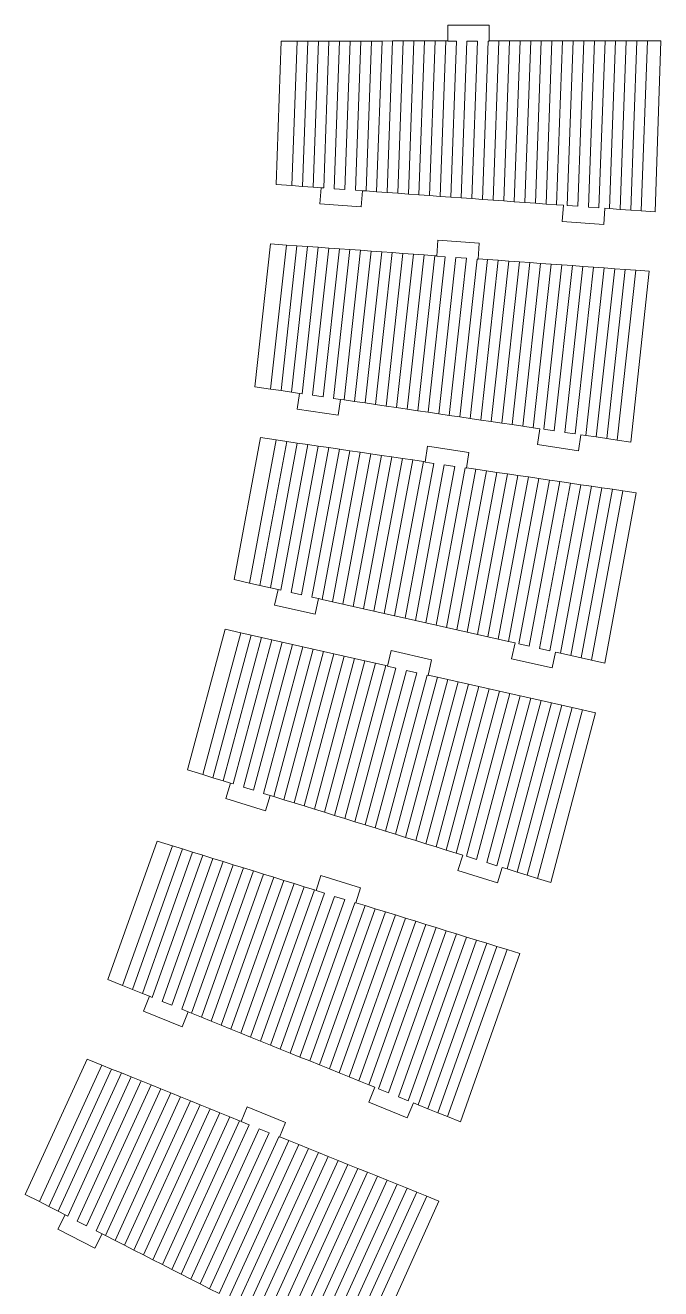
# Model space of a CAD drawing. Header units: millimetres. Extents: x -312 to 501, y 85 to 1153.
# Drawn here: x 381.7 to 501, y 361.7 to 599.1 of the extents above; entities that cross this region are included whole.
import ezdxf

# ---------------------------------------------------------------- set-up
doc = ezdxf.new("R2010")
doc.units = ezdxf.units.MM

msp = doc.modelspace()

# ---------------------------------------------------------------- linework, layer by layer
at = {"color": 7, "linetype": 'Continuous', "lineweight": 15}
for p, q in [((461.01, 599.06), (461.01, 596.06)), ((468.8, 599.06), (461.01, 599.06)), ((468.8, 596.06), (468.8, 599.06)), ((429.73, 596.09), (428.76, 569.16)), ((432.71, 596.09), (429.73, 596.09)), ((432.71, 596.09), (431.73, 568.94)), ((434.71, 596.1), (432.71, 596.09)), ((433.72, 568.8), (434.71, 596.1)), ((436.7, 596.1), (434.71, 596.1)), ((436.7, 596.1), (435.71, 568.65)), ((438.69, 596.1), (436.7, 596.1)), ((437.7, 568.51), (438.69, 596.1)), ((440.69, 596.1), (438.69, 596.1)), ((440.69, 596.1), (439.69, 568.36)), ((442.68, 596.1), (440.69, 596.1)), ((441.67, 568.22), (442.68, 596.1)), ((444.67, 596.1), (442.68, 596.1)), ((444.67, 596.1), (443.66, 568.07)), ((446.67, 596.1), (444.67, 596.1)), ((445.65, 567.93), (446.67, 596.1)), ((448.66, 596.1), (446.67, 596.1)), ((448.66, 596.1), (447.64, 567.79)), ((450.65, 596.11), (448.66, 596.1)), ((449.63, 567.64), (450.65, 596.11)), ((452.65, 596.11), (450.65, 596.11)), ((452.65, 596.11), (451.62, 567.5)), ((454.64, 596.11), (452.65, 596.11)), ((453.6, 567.35), (454.64, 596.11)), ((456.63, 596.11), (454.64, 596.11)), ((456.63, 596.11), (455.59, 567.21)), ((458.63, 596.11), (456.63, 596.11)), ((457.58, 567.06), (458.63, 596.11)), ((460.62, 596.11), (458.63, 596.11)), ((460.62, 596.11), (459.57, 566.92)), ((461.01, 596.11), (460.62, 596.11)), ((461.01, 596.06), (462.61, 596.06)), ((461.56, 566.78), (462.61, 596.06)), ((464.6, 596.06), (463.54, 566.63)), ((464.6, 596.06), (466.6, 596.06)), ((465.53, 566.49), (466.6, 596.06)), ((468.59, 596.06), (467.52, 566.34)), ((468.59, 596.06), (468.8, 596.06)), ((468.8, 596.12), (470.59, 596.12)), ((469.51, 566.2), (470.59, 596.12)), ((472.58, 596.12), (470.59, 596.12)), ((472.58, 596.12), (471.5, 566.06)), ((472.58, 596.12), (474.57, 596.12)), ((473.49, 565.91), (474.57, 596.12)), ((476.57, 596.12), (474.57, 596.12)), ((476.57, 596.12), (475.47, 565.77)), ((476.57, 596.12), (478.56, 596.12)), ((477.46, 565.62), (478.56, 596.12)), ((480.55, 596.12), (478.56, 596.12)), ((480.55, 596.12), (479.45, 565.48)), ((480.55, 596.12), (482.55, 596.13)), ((481.44, 565.33), (482.55, 596.13)), ((484.54, 596.13), (482.55, 596.13)), ((484.54, 596.13), (483.43, 565.19)), ((484.54, 596.13), (486.53, 596.13)), ((485.41, 565.05), (486.53, 596.13)), ((488.53, 596.13), (486.53, 596.13)), ((488.53, 596.13), (487.4, 564.9)), ((488.53, 596.13), (490.52, 596.13)), ((489.39, 564.76), (490.52, 596.13)), ((492.51, 596.13), (490.52, 596.13)), ((492.51, 596.13), (491.38, 564.61)), ((492.51, 596.13), (494.51, 596.13)), ((493.37, 564.47), (494.51, 596.13)), ((496.5, 596.13), (494.51, 596.13)), ((496.5, 596.13), (495.35, 564.32)), ((498.49, 596.14), (496.5, 596.13)), ((497.34, 564.18), (498.49, 596.14)), ((500.98, 596.14), (498.49, 596.14)), ((499.94, 563.99), (500.98, 596.14)), ((428.76, 569.16), (431.73, 568.94)), ((431.73, 568.94), (433.72, 568.8)), ((433.72, 568.8), (435.71, 568.65)), ((435.71, 568.65), (437.22, 568.54)), ((437.22, 568.54), (437, 565.54)), ((437.7, 568.51), (437.22, 568.54)), ((441.67, 568.22), (439.69, 568.36)), ((444.99, 567.98), (443.66, 568.07)), ((444.77, 564.97), (444.99, 567.98)), ((444.99, 567.98), (445.65, 567.93)), ((445.65, 567.93), (447.64, 567.79)), ((447.64, 567.79), (449.63, 567.64)), ((449.63, 567.64), (451.62, 567.5)), ((451.62, 567.5), (453.6, 567.35)), ((453.6, 567.35), (455.59, 567.21)), ((437, 565.54), (444.77, 564.97)), ((455.59, 567.21), (457.58, 567.06)), ((457.58, 567.06), (459.57, 566.92)), ((459.57, 566.92), (461.56, 566.78)), ((461.56, 566.78), (463.54, 566.63)), ((465.53, 566.49), (463.54, 566.63)), ((465.53, 566.49), (467.52, 566.34)), ((469.51, 566.2), (467.52, 566.34)), ((469.51, 566.2), (471.5, 566.06)), ((473.49, 565.91), (471.5, 566.06)), ((473.49, 565.91), (475.47, 565.77)), ((477.46, 565.62), (475.47, 565.77)), ((477.46, 565.62), (479.45, 565.48)), ((481.44, 565.33), (479.45, 565.48)), ((481.44, 565.33), (482.72, 565.24)), ((482.72, 565.24), (482.5, 562.22)), ((485.41, 565.05), (483.43, 565.19)), ((489.39, 564.76), (487.4, 564.9)), ((490.27, 561.66), (490.49, 564.68)), ((490.49, 564.68), (491.38, 564.61)), ((493.37, 564.47), (491.38, 564.61)), ((493.37, 564.47), (495.35, 564.32)), ((495.35, 564.32), (497.34, 564.18)), ((497.34, 564.18), (499.94, 563.99)), ((482.5, 562.22), (490.27, 561.66)), ((427.73, 558), (424.79, 531.15)), ((430.7, 557.78), (427.73, 558)), ((459.14, 558.68), (458.92, 555.69)), ((466.91, 558.12), (459.14, 558.68)), ((466.69, 555.13), (466.91, 558.12)), ((430.7, 557.78), (427.74, 530.71)), ((429.71, 530.42), (432.69, 557.64)), ((432.69, 557.64), (430.7, 557.78)), ((434.68, 557.5), (431.68, 530.13)), ((434.68, 557.5), (432.69, 557.64)), ((433.65, 529.84), (436.67, 557.35)), ((436.67, 557.35), (434.68, 557.5)), ((438.66, 557.21), (435.63, 529.55)), ((438.66, 557.21), (436.67, 557.35)), ((437.6, 529.26), (440.65, 557.06)), ((440.65, 557.06), (438.66, 557.21)), ((442.63, 556.92), (439.57, 528.97)), ((442.63, 556.92), (440.65, 557.06)), ((441.54, 528.68), (444.62, 556.78)), ((444.62, 556.78), (442.63, 556.92)), ((446.61, 556.63), (443.51, 528.39)), ((446.61, 556.63), (444.62, 556.78)), ((445.49, 528.1), (448.6, 556.49)), ((448.6, 556.49), (446.61, 556.63)), ((450.59, 556.35), (447.46, 527.81)), ((450.59, 556.35), (448.6, 556.49)), ((449.43, 527.52), (452.57, 556.2)), ((452.57, 556.2), (450.59, 556.35)), ((454.56, 556.06), (451.4, 527.23)), ((454.56, 556.06), (452.57, 556.2)), ((453.38, 526.94), (456.55, 555.91)), ((456.55, 555.91), (454.56, 556.06)), ((458.54, 555.77), (455.35, 526.65)), ((458.54, 555.77), (456.55, 555.91)), ((457.32, 526.36), (460.52, 555.58)), ((458.93, 555.74), (458.54, 555.77)), ((458.92, 555.69), (460.52, 555.58)), ((462.51, 555.43), (459.29, 526.06)), ((461.26, 525.77), (464.5, 555.29)), ((462.51, 555.43), (464.5, 555.29)), ((466.49, 555.14), (463.24, 525.48)), ((465.21, 525.19), (468.48, 555.05)), ((466.49, 555.14), (466.69, 555.13)), ((466.7, 555.18), (468.48, 555.05)), ((470.47, 554.91), (467.18, 524.9)), ((470.47, 554.91), (468.48, 555.05)), ((469.15, 524.61), (472.46, 554.76)), ((470.47, 554.91), (472.46, 554.76)), ((474.44, 554.62), (471.12, 524.32)), ((474.44, 554.62), (472.46, 554.76)), ((473.1, 524.03), (476.43, 554.47)), ((474.44, 554.62), (476.43, 554.47)), ((478.42, 554.33), (475.07, 523.74)), ((478.42, 554.33), (476.43, 554.47)), ((477.04, 523.45), (480.41, 554.19)), ((478.42, 554.33), (480.41, 554.19)), ((482.4, 554.04), (479.01, 523.16)), ((482.4, 554.04), (480.41, 554.19)), ((480.99, 522.87), (484.39, 553.9)), ((482.4, 554.04), (484.39, 553.9)), ((486.37, 553.75), (482.96, 522.58)), ((486.37, 553.75), (484.39, 553.9)), ((484.93, 522.29), (488.36, 553.61)), ((486.37, 553.75), (488.36, 553.61)), ((490.35, 553.47), (486.9, 522)), ((490.35, 553.47), (488.36, 553.61)), ((488.87, 521.71), (492.34, 553.32)), ((490.35, 553.47), (492.34, 553.32)), ((494.33, 553.18), (490.85, 521.42)), ((494.33, 553.18), (492.34, 553.32)), ((496.31, 553.04), (494.33, 553.18)), ((492.82, 521.13), (496.31, 553.04)), ((495.39, 520.75), (498.79, 552.86)), ((498.79, 552.86), (496.31, 553.04)), ((424.79, 531.15), (427.74, 530.71)), ((427.74, 530.71), (429.71, 530.42)), ((429.71, 530.42), (431.68, 530.13)), ((431.68, 530.13), (433.17, 529.91)), ((433.17, 529.91), (432.73, 526.93)), ((433.65, 529.84), (433.17, 529.91)), ((437.6, 529.26), (435.63, 529.55)), ((440.88, 528.78), (439.57, 528.97)), ((440.44, 525.79), (440.88, 528.78)), ((440.88, 528.78), (441.54, 528.68)), ((441.54, 528.68), (443.51, 528.39)), ((443.51, 528.39), (445.49, 528.1)), ((445.49, 528.1), (447.46, 527.81)), ((447.46, 527.81), (449.43, 527.52)), ((449.43, 527.52), (451.4, 527.23)), ((451.4, 527.23), (453.38, 526.94)), ((432.73, 526.93), (440.44, 525.79)), ((453.38, 526.94), (455.35, 526.65)), ((455.35, 526.65), (457.32, 526.36)), ((457.32, 526.36), (459.29, 526.06)), ((461.26, 525.77), (459.29, 526.06)), ((461.26, 525.77), (463.24, 525.48)), ((465.21, 525.19), (463.24, 525.48)), ((465.21, 525.19), (467.18, 524.9)), ((469.15, 524.61), (467.18, 524.9)), ((469.15, 524.61), (471.12, 524.32)), ((473.1, 524.03), (471.12, 524.32)), ((473.1, 524.03), (475.07, 523.74)), ((477.04, 523.45), (475.07, 523.74)), ((477.04, 523.45), (478.3, 523.26)), ((478.3, 523.26), (477.86, 520.27)), ((480.99, 522.87), (479.01, 523.16)), ((484.93, 522.29), (482.96, 522.58)), ((425.86, 521.6), (420.89, 494.92)), ((428.8, 521.16), (423.8, 494.26)), ((425.74, 493.82), (430.78, 520.87)), ((428.8, 521.16), (425.86, 521.6)), ((432.75, 520.58), (427.69, 493.38)), ((430.78, 520.87), (428.8, 521.16)), ((429.63, 492.95), (434.72, 520.29)), ((432.75, 520.58), (430.78, 520.87)), ((436.69, 520), (431.58, 492.51)), ((434.72, 520.29), (432.75, 520.58)), ((436.69, 520), (434.72, 520.29)), ((438.67, 519.71), (436.69, 520)), ((457.22, 519.96), (456.78, 517)), ((464.93, 518.82), (457.22, 519.96)), ((477.86, 520.27), (485.57, 519.13)), ((485.57, 519.13), (486.01, 522.13)), ((486.01, 522.13), (486.9, 522)), ((488.87, 521.71), (486.9, 522)), ((488.87, 521.71), (490.85, 521.42)), ((490.85, 521.42), (492.82, 521.13)), ((492.82, 521.13), (495.39, 520.75)), ((433.52, 492.07), (438.67, 519.71)), ((440.64, 519.42), (435.47, 491.63)), ((437.41, 491.19), (442.61, 519.13)), ((440.64, 519.42), (438.67, 519.71)), ((444.58, 518.84), (439.36, 490.75)), ((442.61, 519.13), (440.64, 519.42)), ((441.3, 490.31), (446.55, 518.55)), ((444.58, 518.84), (442.61, 519.13)), ((448.53, 518.26), (443.25, 489.87)), ((446.55, 518.55), (444.58, 518.84)), ((445.19, 489.43), (450.5, 517.97)), ((448.53, 518.26), (446.55, 518.55)), ((452.47, 517.68), (447.13, 488.99)), ((450.5, 517.97), (448.53, 518.26)), ((452.47, 517.68), (450.5, 517.97)), ((454.44, 517.39), (452.47, 517.68)), ((464.49, 515.86), (464.93, 518.82)), ((449.08, 488.55), (454.44, 517.39)), ((456.42, 517.1), (451.02, 488.12)), ((452.97, 487.68), (458.38, 516.76)), ((456.42, 517.1), (454.44, 517.39)), ((460.35, 516.47), (454.91, 487.24)), ((456.79, 517.04), (456.42, 517.1)), ((456.78, 517), (458.38, 516.76)), ((456.86, 486.8), (462.32, 516.18)), ((464.29, 515.89), (458.8, 486.36)), ((460.35, 516.47), (462.32, 516.18)), ((460.75, 485.92), (466.28, 515.65)), ((468.25, 515.36), (462.69, 485.48)), ((464.29, 515.89), (464.49, 515.86)), ((464.5, 515.91), (466.28, 515.65)), ((468.25, 515.36), (466.28, 515.65)), ((468.25, 515.36), (470.22, 515.07)), ((464.64, 485.04), (470.22, 515.07)), ((472.19, 514.78), (466.58, 484.6)), ((468.52, 484.16), (474.17, 514.49)), ((472.19, 514.78), (470.22, 515.07)), ((476.14, 514.2), (470.47, 483.72)), ((472.19, 514.78), (474.17, 514.49)), ((472.41, 483.29), (478.11, 513.91)), ((476.14, 514.2), (474.17, 514.49)), ((480.08, 513.62), (474.36, 482.85)), ((476.14, 514.2), (478.11, 513.91)), ((476.3, 482.41), (482.05, 513.33)), ((480.08, 513.62), (478.11, 513.91)), ((484.03, 513.04), (478.25, 481.97)), ((480.08, 513.62), (482.05, 513.33)), ((480.19, 481.53), (486, 512.75)), ((484.03, 513.04), (482.05, 513.33)), ((484.03, 513.04), (486, 512.75)), ((487.97, 512.46), (486, 512.75)), ((487.97, 512.46), (482.14, 481.09)), ((484.08, 480.65), (489.94, 512.17)), ((491.92, 511.88), (486.03, 480.21)), ((487.97, 512.46), (489.94, 512.17)), ((487.97, 479.77), (493.89, 511.59)), ((491.92, 511.88), (489.94, 512.17)), ((490.51, 479.2), (496.35, 511.22)), ((493.89, 511.59), (491.92, 511.88)), ((496.35, 511.22), (493.89, 511.59)), ((420.89, 494.92), (423.8, 494.26)), ((423.8, 494.26), (425.74, 493.82)), ((425.74, 493.82), (427.69, 493.38)), ((427.69, 493.38), (429.15, 493.05)), ((429.15, 493.05), (428.49, 490.11)), ((429.63, 492.95), (429.15, 493.05)), ((433.52, 492.07), (431.58, 492.51)), ((436.75, 491.34), (435.47, 491.63)), ((428.49, 490.11), (436.09, 488.4)), ((436.09, 488.4), (436.75, 491.34)), ((436.75, 491.34), (437.41, 491.19)), ((437.41, 491.19), (439.36, 490.75)), ((439.36, 490.75), (441.3, 490.31)), ((441.3, 490.31), (443.25, 489.87)), ((443.25, 489.87), (445.19, 489.43)), ((445.19, 489.43), (447.13, 488.99)), ((447.13, 488.99), (449.08, 488.55)), ((449.08, 488.55), (451.02, 488.12)), ((451.02, 488.12), (452.97, 487.68)), ((452.97, 487.68), (454.91, 487.24)), ((456.86, 486.8), (454.91, 487.24)), ((456.86, 486.8), (458.8, 486.36)), ((419.21, 485.58), (412.16, 459.18)), ((422.12, 484.92), (415, 458.3)), ((416.91, 457.7), (424.06, 484.49)), ((422.12, 484.92), (419.21, 485.58)), ((424.06, 484.49), (422.12, 484.92)), ((426.01, 484.05), (424.06, 484.49)), ((460.75, 485.92), (458.8, 486.36)), ((460.75, 485.92), (462.69, 485.48)), ((464.64, 485.04), (462.69, 485.48)), ((464.64, 485.04), (466.58, 484.6)), ((468.52, 484.16), (466.58, 484.6)), ((426.01, 484.05), (418.81, 457.11)), ((420.72, 456.52), (427.95, 483.61)), ((429.9, 483.17), (422.62, 455.93)), ((424.52, 455.34), (431.84, 482.73)), ((427.95, 483.61), (426.01, 484.05)), ((433.79, 482.29), (426.43, 454.75)), ((429.9, 483.17), (427.95, 483.61)), ((431.84, 482.73), (429.9, 483.17)), ((433.79, 482.29), (431.84, 482.73)), ((435.73, 481.85), (433.79, 482.29)), ((468.52, 484.16), (470.47, 483.72)), ((472.41, 483.29), (470.47, 483.72)), ((472.41, 483.29), (473.65, 483.01)), ((473.65, 483.01), (472.98, 480.06)), ((476.3, 482.41), (474.36, 482.85)), ((480.19, 481.53), (478.25, 481.97)), ((428.33, 454.16), (435.73, 481.85)), ((437.68, 481.41), (430.24, 453.57)), ((432.14, 452.98), (439.62, 480.98)), ((441.56, 480.54), (434.04, 452.39)), ((437.68, 481.41), (435.73, 481.85)), ((435.95, 451.79), (443.51, 480.1)), ((439.62, 480.98), (437.68, 481.41)), ((445.45, 479.66), (437.85, 451.2)), ((441.56, 480.54), (439.62, 480.98)), ((443.51, 480.1), (441.56, 480.54)), ((445.45, 479.66), (443.51, 480.1)), ((447.4, 479.22), (445.45, 479.66)), ((450.35, 481.58), (449.69, 478.65)), ((457.95, 479.86), (450.35, 481.58)), ((457.29, 476.93), (457.95, 479.86)), ((472.98, 480.06), (480.58, 478.34)), ((480.58, 478.34), (481.25, 481.29)), ((481.25, 481.29), (482.14, 481.09)), ((484.08, 480.65), (482.14, 481.09)), ((484.08, 480.65), (486.03, 480.21)), ((486.03, 480.21), (487.97, 479.77)), ((487.97, 479.77), (490.51, 479.2)), ((439.76, 450.61), (447.4, 479.22)), ((449.34, 478.78), (441.66, 450.02)), ((443.56, 449.43), (451.27, 478.29)), ((453.22, 477.85), (445.47, 448.84)), ((447.37, 448.25), (455.16, 477.41)), ((449.34, 478.78), (447.4, 479.22)), ((449.7, 478.7), (449.34, 478.78)), ((449.69, 478.65), (451.27, 478.29)), ((453.22, 477.85), (455.16, 477.41)), ((457.11, 476.97), (449.28, 447.66)), ((451.18, 447.07), (459.07, 476.59)), ((461.01, 476.15), (453.08, 446.48)), ((454.99, 445.88), (462.96, 475.71)), ((464.9, 475.27), (456.89, 445.29)), ((457.11, 476.97), (457.29, 476.93)), ((457.3, 476.99), (459.07, 476.59)), ((458.8, 444.7), (466.85, 474.83)), ((461.01, 476.15), (459.07, 476.59)), ((461.01, 476.15), (462.96, 475.71)), ((464.9, 475.27), (462.96, 475.71)), ((464.9, 475.27), (466.85, 474.83)), ((468.79, 474.39), (466.85, 474.83)), ((468.79, 474.39), (460.7, 444.11)), ((462.6, 443.52), (470.74, 473.96)), ((472.68, 473.52), (464.51, 442.93)), ((466.41, 442.34), (474.62, 473.08)), ((476.57, 472.64), (468.32, 441.75)), ((468.79, 474.39), (470.74, 473.96)), ((472.68, 473.52), (470.74, 473.96)), ((472.68, 473.52), (474.62, 473.08)), ((476.57, 472.64), (474.62, 473.08)), ((476.57, 472.64), (478.51, 472.2)), ((470.22, 441.16), (478.51, 472.2)), ((480.46, 471.76), (472.12, 440.57)), ((474.03, 439.97), (482.4, 471.32)), ((484.35, 470.89), (475.93, 439.38)), ((477.84, 438.79), (486.29, 470.45)), ((480.46, 471.76), (478.51, 472.2)), ((480.46, 471.76), (482.4, 471.32)), ((484.35, 470.89), (482.4, 471.32)), ((486.29, 470.45), (484.35, 470.89)), ((488.72, 469.9), (486.29, 470.45)), ((480.32, 438.02), (488.72, 469.9)), ((412.16, 459.18), (415, 458.3)), ((415, 458.3), (416.91, 457.7)), ((416.91, 457.7), (418.81, 457.11)), ((418.81, 457.11), (420.23, 456.67)), ((420.23, 456.67), (419.34, 453.79)), ((420.72, 456.52), (420.23, 456.67)), ((424.52, 455.34), (422.62, 455.93)), ((419.34, 453.79), (426.78, 451.48)), ((427.67, 454.36), (426.43, 454.75)), ((426.78, 451.48), (427.67, 454.36)), ((427.67, 454.36), (428.33, 454.16)), ((428.33, 454.16), (430.24, 453.57)), ((430.24, 453.57), (432.14, 452.98)), ((432.14, 452.98), (434.04, 452.39)), ((434.04, 452.39), (435.95, 451.79)), ((435.95, 451.79), (437.85, 451.2)), ((437.85, 451.2), (439.76, 450.61)), ((439.76, 450.61), (441.66, 450.02)), ((441.66, 450.02), (443.56, 449.43)), ((443.56, 449.43), (445.47, 448.84)), ((447.37, 448.25), (445.47, 448.84)), ((447.37, 448.25), (449.28, 447.66)), ((451.18, 447.07), (449.28, 447.66)), ((451.18, 447.07), (453.08, 446.48)), ((454.99, 445.88), (453.08, 446.48)), ((406.45, 445.78), (397.2, 419.79)), ((409.3, 444.9), (399.96, 418.67)), ((401.81, 417.93), (411.2, 444.31)), ((409.3, 444.9), (406.45, 445.78)), ((411.2, 444.31), (409.3, 444.9)), ((413.1, 443.72), (411.2, 444.31)), ((454.99, 445.88), (456.89, 445.29)), ((458.8, 444.7), (456.89, 445.29)), ((458.8, 444.7), (460.7, 444.11)), ((462.6, 443.52), (460.7, 444.11)), ((413.1, 443.72), (403.66, 417.18)), ((405.51, 416.43), (415.01, 443.13)), ((416.91, 442.54), (407.35, 415.68)), ((409.2, 414.94), (418.82, 441.95)), ((415.01, 443.13), (413.1, 443.72)), ((416.91, 442.54), (415.01, 443.13)), ((418.82, 441.95), (416.91, 442.54)), ((420.72, 441.36), (418.82, 441.95)), ((462.6, 443.52), (463.8, 443.15)), ((463.8, 443.15), (462.9, 440.26)), ((466.41, 442.34), (464.51, 442.93)), ((470.22, 441.16), (468.32, 441.75)), ((420.72, 441.36), (411.05, 414.19)), ((412.9, 413.44), (422.63, 440.77)), ((424.53, 440.18), (414.75, 412.7)), ((416.6, 411.95), (426.43, 439.58)), ((422.63, 440.77), (420.72, 441.36)), ((424.53, 440.18), (422.63, 440.77)), ((426.43, 439.58), (424.53, 440.18)), ((428.34, 438.99), (426.43, 439.58)), ((437.17, 439.34), (436.28, 436.48)), ((444.61, 437.03), (437.17, 439.34)), ((462.9, 440.26), (470.34, 437.95)), ((470.34, 437.95), (471.24, 440.84)), ((471.24, 440.84), (472.12, 440.57)), ((474.03, 439.97), (472.12, 440.57)), ((474.03, 439.97), (475.93, 439.38)), ((475.93, 439.38), (477.84, 438.79)), ((428.34, 438.99), (418.45, 411.2)), ((420.29, 410.45), (430.24, 438.4)), ((432.15, 437.81), (422.14, 409.71)), ((423.99, 408.96), (434.05, 437.22)), ((430.24, 438.4), (428.34, 438.99)), ((432.15, 437.81), (430.24, 438.4)), ((434.05, 437.22), (432.15, 437.81)), ((435.96, 436.63), (434.05, 437.22)), ((443.71, 434.17), (444.61, 437.03)), ((477.84, 438.79), (480.32, 438.02)), ((435.96, 436.63), (425.84, 408.21)), ((427.69, 407.47), (437.84, 435.99)), ((439.75, 435.4), (429.54, 406.72)), ((431.38, 405.97), (441.65, 434.81)), ((436.29, 436.53), (435.96, 436.63)), ((436.28, 436.48), (437.84, 435.99)), ((439.75, 435.4), (441.65, 434.81)), ((443.55, 434.22), (433.23, 405.22)), ((435.08, 404.48), (445.48, 433.68)), ((447.38, 433.09), (436.93, 403.73)), ((438.78, 402.98), (449.29, 432.5)), ((443.55, 434.22), (443.71, 434.17)), ((443.73, 434.22), (445.48, 433.68)), ((447.38, 433.09), (445.48, 433.68)), ((447.38, 433.09), (449.29, 432.5)), ((451.19, 431.91), (449.29, 432.5)), ((451.19, 431.91), (440.63, 402.24)), ((442.48, 401.49), (453.09, 431.32)), ((455, 430.72), (444.32, 400.74)), ((446.17, 399.99), (456.9, 430.13)), ((451.19, 431.91), (453.09, 431.32)), ((455, 430.72), (453.09, 431.32)), ((455, 430.72), (456.9, 430.13)), ((458.81, 429.54), (456.9, 430.13)), ((458.81, 429.54), (448.02, 399.25)), ((449.87, 398.5), (460.71, 428.95)), ((462.62, 428.36), (451.72, 397.75)), ((453.57, 397.01), (464.52, 427.77)), ((458.81, 429.54), (460.71, 428.95)), ((462.62, 428.36), (460.71, 428.95)), ((462.62, 428.36), (464.52, 427.77)), ((466.42, 427.18), (464.52, 427.77)), ((466.42, 427.18), (455.42, 396.26)), ((457.26, 395.51), (468.33, 426.59)), ((470.23, 426), (459.11, 394.76)), ((460.96, 394.02), (472.14, 425.41)), ((466.42, 427.18), (468.33, 426.59)), ((470.23, 426), (468.33, 426.59)), ((472.14, 425.41), (470.23, 426)), ((474.51, 424.67), (472.14, 425.41)), ((463.38, 393.04), (474.51, 424.67)), ((397.2, 419.79), (399.96, 418.67)), ((399.96, 418.67), (401.81, 417.93)), ((401.81, 417.93), (403.66, 417.18)), ((403.66, 417.18), (405.02, 416.63)), ((405.02, 416.63), (403.89, 413.83)), ((405.51, 416.43), (405.02, 416.63)), ((409.2, 414.94), (407.35, 415.68)), ((403.89, 413.83), (411.11, 410.91)), ((412.24, 413.71), (411.05, 414.19)), ((411.11, 410.91), (412.24, 413.71)), ((412.24, 413.71), (412.9, 413.44)), ((412.9, 413.44), (414.75, 412.7)), ((414.75, 412.7), (416.6, 411.95)), ((416.6, 411.95), (418.45, 411.2)), ((418.45, 411.2), (420.29, 410.45)), ((420.29, 410.45), (422.14, 409.71)), ((422.14, 409.71), (423.99, 408.96)), ((423.99, 408.96), (425.84, 408.21)), ((425.84, 408.21), (427.69, 407.47)), ((427.69, 407.47), (429.54, 406.72)), ((431.38, 405.97), (429.54, 406.72)), ((431.38, 405.97), (433.23, 405.22)), ((393.27, 404.84), (381.68, 379.4)), ((396.03, 403.72), (384.33, 378.05)), ((396.03, 403.72), (393.27, 404.84)), ((397.88, 402.97), (396.03, 403.72)), ((435.08, 404.48), (433.23, 405.22)), ((435.08, 404.48), (436.93, 403.73)), ((438.78, 402.98), (436.93, 403.73)), ((386.1, 377.14), (397.88, 402.97)), ((399.73, 402.23), (387.88, 376.23)), ((389.65, 375.32), (401.58, 401.48)), ((399.73, 402.23), (397.88, 402.97)), ((401.58, 401.48), (399.73, 402.23)), ((403.43, 400.73), (401.58, 401.48)), ((438.78, 402.98), (440.63, 402.24)), ((442.48, 401.49), (440.63, 402.24)), ((442.48, 401.49), (444.32, 400.74)), ((403.43, 400.73), (391.43, 374.41)), ((393.2, 373.5), (405.28, 399.99)), ((407.13, 399.24), (394.98, 372.59)), ((405.28, 399.99), (403.43, 400.73)), ((407.13, 399.24), (405.28, 399.99)), ((408.98, 398.49), (407.13, 399.24)), ((446.17, 399.99), (444.32, 400.74)), ((446.17, 399.99), (447.31, 399.53)), ((447.31, 399.53), (446.18, 396.73)), ((449.87, 398.5), (448.02, 399.25)), ((396.76, 371.69), (408.98, 398.49)), ((410.82, 397.75), (398.53, 370.78)), ((400.31, 369.87), (412.67, 397)), ((410.82, 397.75), (408.98, 398.49)), ((412.67, 397), (410.82, 397.75)), ((414.52, 396.25), (412.67, 397)), ((446.18, 396.73), (453.4, 393.81)), ((453.57, 397.01), (451.72, 397.75)), ((453.4, 393.81), (454.54, 396.61)), ((454.54, 396.61), (455.42, 396.26)), ((414.52, 396.25), (402.08, 368.96)), ((403.86, 368.05), (416.37, 395.5)), ((418.22, 394.76), (405.63, 367.14)), ((416.37, 395.5), (414.52, 396.25)), ((418.22, 394.76), (416.37, 395.5)), ((420.07, 394.01), (418.22, 394.76)), ((423.33, 395.87), (422.2, 393.09)), ((430.55, 392.95), (423.33, 395.87)), ((457.26, 395.51), (455.42, 396.26)), ((457.26, 395.51), (459.11, 394.76)), ((459.11, 394.76), (460.96, 394.02)), ((407.41, 366.23), (420.07, 394.01)), ((421.92, 393.26), (409.18, 365.33)), ((410.96, 364.42), (423.74, 392.47)), ((425.59, 391.72), (412.73, 363.51)), ((421.92, 393.26), (420.07, 394.01)), ((422.22, 393.14), (421.92, 393.26)), ((422.2, 393.09), (423.74, 392.47)), ((425.59, 391.72), (427.44, 390.97)), ((429.42, 390.17), (430.55, 392.95)), ((460.96, 394.02), (463.38, 393.04)), ((414.51, 362.6), (427.44, 390.97)), ((429.29, 390.23), (416.28, 361.69)), ((418.06, 360.78), (431.16, 389.53)), ((429.29, 390.23), (429.42, 390.17)), ((429.44, 390.22), (431.16, 389.53)), ((433.01, 388.78), (431.16, 389.53)), ((433.01, 388.78), (419.83, 359.88)), ((421.61, 358.97), (434.86, 388.04)), ((436.71, 387.29), (423.38, 358.06)), ((433.01, 388.78), (434.86, 388.04)), ((436.71, 387.29), (434.86, 388.04)), ((436.71, 387.29), (438.56, 386.54)), ((425.16, 357.15), (438.56, 386.54)), ((440.41, 385.8), (426.93, 356.24)), ((428.71, 355.33), (442.25, 385.05)), ((440.41, 385.8), (438.56, 386.54)), ((440.41, 385.8), (442.25, 385.05)), ((444.1, 384.3), (442.25, 385.05)), ((444.1, 384.3), (430.48, 354.42)), ((432.26, 353.52), (445.95, 383.56)), ((447.8, 382.81), (434.03, 352.61)), ((444.1, 384.3), (445.95, 383.56)), ((447.8, 382.81), (445.95, 383.56)), ((447.8, 382.81), (449.65, 382.06)), ((435.81, 351.7), (449.65, 382.06)), ((451.5, 381.31), (437.58, 350.79)), ((439.36, 349.88), (453.35, 380.57)), ((455.2, 379.82), (441.13, 348.97)), ((451.5, 381.31), (449.65, 382.06)), ((451.5, 381.31), (453.35, 380.57)), ((455.2, 379.82), (453.35, 380.57)), ((457.05, 379.07), (455.2, 379.82)), ((381.68, 379.4), (384.33, 378.05)), ((384.33, 378.05), (386.1, 377.14)), ((442.91, 348.06), (457.05, 379.07)), ((445.23, 346.88), (459.35, 378.14)), ((459.35, 378.14), (457.05, 379.07)), ((386.1, 377.14), (387.88, 376.23)), ((389.17, 375.57), (387.8, 372.89)), ((387.88, 376.23), (389.17, 375.57)), ((389.65, 375.32), (389.17, 375.57)), ((387.8, 372.89), (394.73, 369.34)), ((393.2, 373.5), (391.43, 374.41)), ((394.73, 369.34), (396.1, 372.02)), ((396.1, 372.02), (394.98, 372.59)), ((396.1, 372.02), (396.76, 371.69)), ((396.76, 371.69), (398.53, 370.78)), ((398.53, 370.78), (400.31, 369.87)), ((400.31, 369.87), (402.08, 368.96)), ((402.08, 368.96), (403.86, 368.05)), ((403.86, 368.05), (405.63, 367.14)), ((405.63, 367.14), (407.41, 366.23)), ((407.41, 366.23), (409.18, 365.33)), ((409.18, 365.33), (410.96, 364.42)), ((410.96, 364.42), (412.73, 363.51)), ((414.51, 362.6), (412.73, 363.51)), ((414.51, 362.6), (416.28, 361.69)), ((418.06, 360.78), (416.28, 361.69))]:
    msp.add_line(p, q, dxfattribs=at)

doc.saveas('drawing.dxf')
